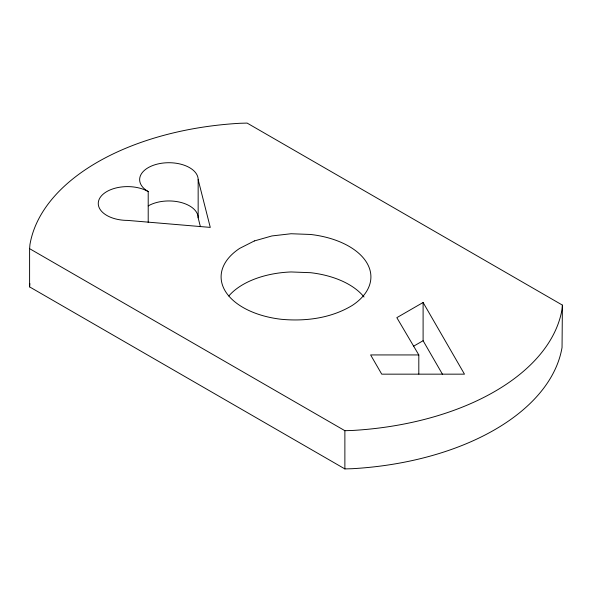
<?xml version="1.0" encoding="UTF-8"?>
<svg xmlns="http://www.w3.org/2000/svg" width="592" height="592" viewBox="0 0 592 592"><rect width="100%" height="100%" fill="white"/><g stroke="black" fill="none" stroke-linecap="round" stroke-linejoin="round"><path stroke-width="0.89" d="M29.6 248.67L29.955 244.533A234.069 135.139 0 0 1 239.952 123.284L247.123 123.084L562.4 305.109L562.045 347.467A234.069 135.139 0 0 1 352.048 468.716L344.877 468.916L29.6 286.891L29.6 248.67L344.877 430.695L352.048 430.488A234.069 135.139 0 0 0 562.045 309.246L562.4 305.109M29.6 286.891L29.881 283.583M418.81 354.941L370.622 354.934L381.729 374.159L464.483 374.159L423.102 302.49L396.832 317.66L418.81 354.941L418.81 374.055M413.549 346.231L423.102 340.718L423.102 302.49M423.102 340.718L442.416 374.159M198.157 179.613L210.271 227.395L127.517 220.394A29.26 16.894 0 0 1 100.485 197.04A29.26 16.894 0 0 1 148.207 191.556A29.26 16.894 0 0 1 157.701 164.006A29.26 16.894 0 0 1 198.157 179.613L198.157 217.841L200.399 226.684M344.877 430.695L344.877 468.916M148.207 191.556L148.207 222.503M228.815 295.993A74.903 43.246 0 0 1 291.086 271.957L310.6 272.697A74.903 43.246 0 0 1 364.021 297.006M148.207 205.898A29.26 16.894 0 0 1 180.094 202.235A29.26 16.894 0 0 1 198.157 217.841M254.375 240.937L239.679 248.381A74.903 43.246 0 0 0 281.4 319.303C305.716 321.537 331.172 318.244 352.321 305.398A74.903 43.246 0 0 0 310.6 234.469L291.086 233.736L271.913 235.942L254.375 240.937"/></g></svg>
